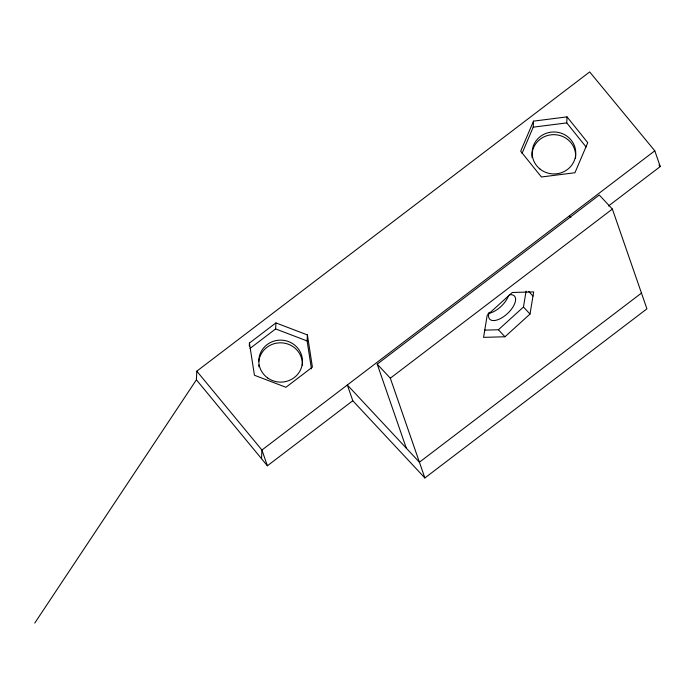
<?xml version="1.0" encoding="UTF-8"?>
<svg xmlns="http://www.w3.org/2000/svg" width="695" height="695" viewBox="0 0 695 695"><rect width="100%" height="100%" fill="white"/><g stroke="black" fill="none" stroke-linecap="round" stroke-linejoin="round"><path stroke-width="1.04" d="M34.75 623.068L196.398 379.817L196.807 371.165L589.673 71.933L654.794 150.806L660.25 166.557L608.49 205.981M249.288 346.084L249.427 343.069L275.906 322.906L307.399 334.929L312.411 367.116L285.932 387.28L254.44 375.257L249.427 343.069M261.52 458.691L261.928 450.03L196.807 371.165M250 348.447L275.62 328.926L275.906 322.906M311.456 368.845L307.112 340.95L307.399 334.929M522.058 153.343L533.221 127.159L533.499 121.139L567.033 116.873L587.753 142.666L574.93 172.734L541.405 176.99L520.685 151.197L533.499 121.139M586.128 147.027L566.755 122.902L567.033 116.873M484.502 330.134L498.411 329.751L523.465 307.016L526.089 291.162M530.024 314.044L533.673 291.9L512.276 292.491L487.221 315.217L483.564 337.362L504.961 336.771L530.024 314.044L523.465 307.016M654.794 150.806L261.928 450.03L267.384 465.789L352.791 400.737L347.335 384.978L419.415 462.21L641.468 293.082M406.306 448.171L377.211 364.145L599.272 195.017L612.373 209.065L646.923 308.841L424.871 477.969L352.791 400.737M424.871 477.969L390.321 378.193L612.373 209.065M533.221 127.159L566.755 122.902M275.62 328.926L307.112 340.95M569.387 215.85L570.864 217.431M528.617 291.387L532.987 296.07M498.411 329.751L504.961 336.771M377.211 364.145L390.321 378.193M658.947 164.976L660.25 166.557M196.398 379.817L267.384 465.789M508.393 295.931A16.923 8.045 -43 0 1 488.151 313.471M532.083 157.617A21.832 20.989 2.7 0 1 554.054 134.656A21.832 20.989 2.7 0 1 575.486 158.243M258.922 366.83A21.832 20.989 2.7 0 1 258.722 365.014M258.818 361.357A21.832 20.989 2.7 0 1 282.5 342.904A21.832 20.989 2.7 0 1 302.29 365.335M509.435 294.723A16.923 8.045 -43 0 1 514.022 305.122A16.923 8.045 -43 0 1 496.786 320.065A16.923 8.045 -43 0 1 489.193 312.272M540.084 169.128A21.832 20.989 2.7 0 0 575.477 156.462A21.832 20.989 2.7 0 0 546.244 133.292A21.832 20.989 2.7 0 0 540.084 169.128M267.653 377.95A21.832 20.989 2.7 0 0 302.334 363.563A21.832 20.989 2.7 0 0 271.927 341.844A21.832 20.989 2.7 0 0 267.653 377.95"/></g></svg>
